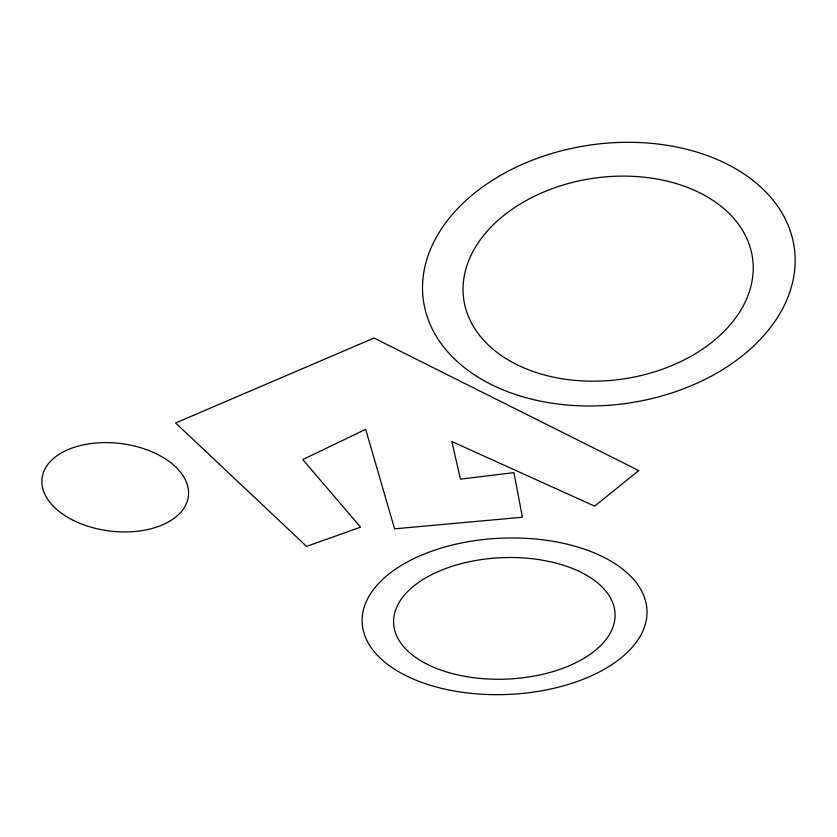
<?xml version="1.0" encoding="UTF-8"?>
<svg xmlns="http://www.w3.org/2000/svg" width="837" height="837" viewBox="0 0 837 837"><rect width="100%" height="100%" fill="white"/><g stroke="black" fill="none" stroke-linecap="round" stroke-linejoin="round"><path stroke-width="1.26" d="M638.725 470.561L594.626 506.155L451.834 441.507L460.444 479.151L513.928 472.633L522.403 517.235L394.593 528.827L365.664 429.339L302.774 459.576L360.58 527.153L306.562 546.383L175.613 422.967L374.034 338.043L638.725 470.561M73.332 520.352A73.729 44.089 7 0 0 188.325 496.739A73.729 44.089 7 0 0 83.982 444.729A73.729 44.089 7 0 0 73.332 520.352M525.552 397.565A187.31 130.446 -8.2 0 0 794.826 252.533A187.31 130.446 -8.2 0 0 506.155 172.265A187.31 130.446 -8.2 0 0 525.552 397.565M431.463 685.618A142.531 78.207 -2.4 0 0 646.991 613.333A142.531 78.207 -2.4 0 0 435.24 549.982A142.531 78.207 -2.4 0 0 431.463 685.618M448.925 672.655A110.819 60.756 -2.4 0 0 615.08 615.174A110.819 60.756 -2.4 0 0 448.977 567.36A110.819 60.756 -2.4 0 0 448.925 672.655M545.776 375.321A145.868 101.444 -8.2 0 0 752.777 259.951A145.868 101.444 -8.2 0 0 525.845 200.713A145.868 101.444 -8.2 0 0 545.776 375.321"/></g></svg>
